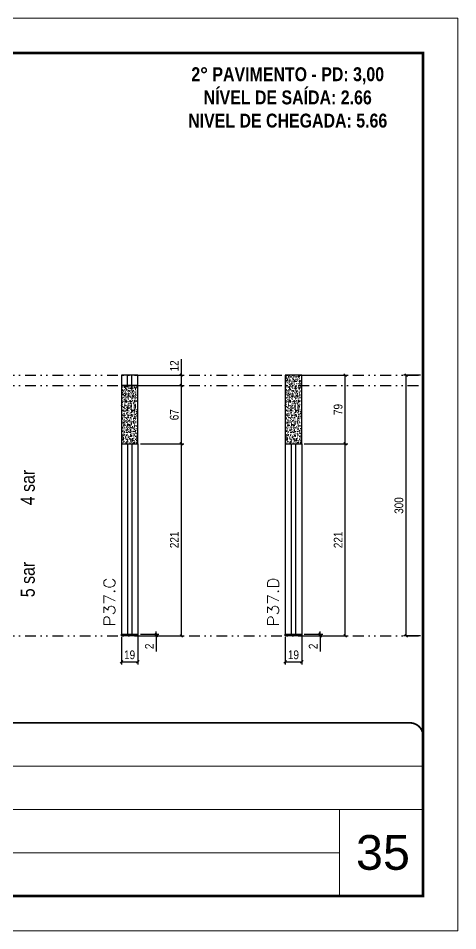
# Model space of a CAD drawing. Extents: x 14400 to 24104, y -21631 to 6985.
# Drawn here: x 18563 to 19068, y -3254 to -2204 of the extents above; entities that cross this region are included whole.
import ezdxf

# ---------------------------------------------------------------- set-up
doc = ezdxf.new("R2010")
doc.units = 0
for name, pattern in [('CONTINUO', [0]), ('DASHED', [0.75, 0.5, -0.25]), ('DIVIDE2', [0.625, 0.25, -0.125, 0, -0.125, 0, -0.125])]:
    doc.linetypes.add(name, pattern=pattern)
for name, color, linetype, lineweight in [('CARIMBO', 255, 'Continuous', 9), ('Folhas', 255, 'Continuous', 9), ('SARRAFO DE PRESSAO', 251, 'DASHED', 9), ('Texto Seção', 7, 'Continuous', 15)]:
    doc.layers.add(name, color=color, linetype=linetype, lineweight=lineweight)
for name, color, linetype in [('COTA', 241, 'Continuous'), ('NOMENCLATURA', 7, 'Continuous'), ('Nível', 160, 'Continuous'), ('Painéis', 200, 'Continuous'), ('SARR_2.2x7', 40, 'Continuous')]:
    doc.layers.add(name, color=color, linetype=linetype)
doc.styles.add('ARIAL', font='arial.ttf')
doc.styles.add('ARIAL_NARROW', font='ARIALN.TTF', dxfattribs={"height": 0.2})
doc.styles.add('COTA TECNICA', font='techl___.ttf', dxfattribs={"height": 10})
doc.styles.add('COTA TECNICA-50', font='techl___.ttf', dxfattribs={"height": 10})
doc.styles.add('REGUA-120', font='ROMANS.shx', dxfattribs={"height": 15})
doc.styles.add('ROMANC', font='techb___.ttf', dxfattribs={"height": 2.5})
doc.dimstyles.new('COTA PAINEL-50', dxfattribs={"dimtxt": 10, "dimasz": 3, "dimexe": 3, "dimexo": 3, "dimgap": 3, "dimtad": 1, "dimdec": 1, "dimzin": 12, "dimdsep": 46, "dimtxsty": 'COTA TECNICA-50', "dimblk1": 'OBLIQUE', "dimblk2": 'OBLIQUE', "dimsah": 1, "dimcen": 0.9, "dimclrd": 4, "dimclre": 4, "dimclrt": 240, "dimadec": 1, "dimazin": 3, "dimtfac": 1, "dimtdec": 1, "dimtmove": 0, "dimatfit": 3, "dimfxl": 1, "dimtolj": 1, "dimtzin": 12, "dimarcsym": 0})
doc.dimstyles.new('PAINEL', dxfattribs={"dimtxt": 10, "dimasz": 3, "dimexe": 3, "dimexo": 3, "dimgap": 3, "dimtad": 1, "dimdec": 1, "dimzin": 12, "dimdsep": 46, "dimtxsty": 'COTA TECNICA', "dimblk1": 'OBLIQUE', "dimblk2": 'OBLIQUE', "dimsah": 1, "dimcen": 0.9, "dimclrd": 4, "dimclre": 4, "dimclrt": 240, "dimadec": 1, "dimazin": 3, "dimtfac": 1, "dimtdec": 1, "dimtmove": 0, "dimatfit": 3, "dimfxl": 1, "dimtolj": 1, "dimtzin": 12, "dimarcsym": 0})

# ---------------------------------------------------------------- blocks, each defined once
blk = doc.blocks.new('9999999999')
at = {"color": 30, "linetype": 'CONTINUO'}
for p, q in [((98564.6, 34379.6), (99584, 34379.6)), ((98564.6, 34329.8), (99488, 34329.8)), ((99584, 34329.8), (99488, 34329.8)), ((99488, 34329.8), (99488, 34230.2)), ((98564.6, 34280), (99488, 34280))]:
    blk.add_line(p, q, dxfattribs=at)
at = {"color": 30, "linetype": 'CONTINUO', "const_width": 2}
blk.add_lwpolyline([(99584, 34230.2), (99584, 34414.4, 0.414214), (99569, 34429.4), (98229, 34429.4, 0.414214), (98214, 34414.4), (98214, 34245.2, 0.414214), (98229, 34230.2), (99584, 34230.2)], format="xyb", dxfattribs=at)
at = {"layer": 'Folhas'}
blk.add_lwpolyline([(98139, 34190.2), (99624, 34190.2), (99624, 35240.2), (98139, 35240.2)], close=True, dxfattribs=at)
at = {"layer": 'Folhas', "color": 30, "const_width": 3}
blk.add_lwpolyline([(98214, 34230.2), (99584, 34230.2), (99584, 35200.2), (98214, 35200.2)], close=True, dxfattribs=at)
blk = doc.blocks.new('_Oblique')
at = {"color": 0, "linetype": 'ByBlock', "lineweight": -2}
blk.add_line((-0.5, -0.5), (0.5, 0.5), dxfattribs=at)
blk = doc.blocks.new('*D1460')
at = {"layer": 'COTA', "color": 4, "lineweight": -2, "transparency": 16777216}
for p, q in [((19025.5, -2614.6), (19006, -2614.6)), ((19009, -2914.6), (19009, -2614.6)), ((19025.5, -2914.6), (19006, -2914.6))]:
    blk.add_line(p, q, dxfattribs=at)
at = {"layer": 'Defpoints', "color": 0, "transparency": 16777216}
for p in [(19009, -2614.6), (19028.5, -2614.6), (19028.5, -2914.6)]:
    blk.add_point(p, dxfattribs=at)
at = {"layer": 'COTA', "color": 4, "lineweight": -2, "transparency": 16777216, "xscale": 3, "yscale": 3, "zscale": 3}
for p, rotation in [((19009, -2614.6), 90), ((19009, -2914.6), 270)]:
    blk.add_blockref('_Oblique', p, dxfattribs=dict(at, rotation=rotation))
at = {"layer": 'COTA', "color": 240, "transparency": 16777216, "insert": (19000.8, -2764.6), "char_height": 10, "attachment_point": 5, "rotation": 90, "style": 'COTA TECNICA'}
blk.add_mtext('\\A1;300', dxfattribs=at)
blk = doc.blocks.new('*D2094')
at = {"layer": 'COTA', "color": 4, "lineweight": -2, "transparency": 16777216}
for p, q in [((18681.4, -2915.6), (18681.4, -2947.5)), ((18700.4, -2915.6), (18700.4, -2947.5)), ((18681.4, -2944.5), (18700.4, -2944.5))]:
    blk.add_line(p, q, dxfattribs=at)
at = {"layer": 'Defpoints', "color": 0, "transparency": 16777216}
for p in [(18681.4, -2912.6), (18700.4, -2912.6), (18700.4, -2944.5)]:
    blk.add_point(p, dxfattribs=at)
at = {"layer": 'COTA', "color": 4, "lineweight": -2, "transparency": 16777216, "xscale": 3, "yscale": 3, "zscale": 3, "rotation": 180}
blk.add_blockref('_Oblique', (18681.4, -2944.5), dxfattribs=at)
at = {"layer": 'COTA', "color": 4, "lineweight": -2, "transparency": 16777216, "xscale": 3, "yscale": 3, "zscale": 3}
blk.add_blockref('_Oblique', (18700.4, -2944.5), dxfattribs=at)
at = {"layer": 'COTA', "color": 240, "transparency": 16777216, "insert": (18690.9, -2936.4), "char_height": 10, "attachment_point": 5, "style": 'COTA TECNICA'}
blk.add_mtext('\\A1;19', dxfattribs=at)
blk = doc.blocks.new('*D2095')
at = {"layer": 'COTA', "color": 4, "lineweight": -2, "transparency": 16777216}
for p, q in [((18703.4, -2912.6), (18724.6, -2912.6)), ((18703.4, -2914.6), (18724.6, -2914.6)), ((18721.6, -2912.6), (18721.6, -2909.6)), ((18721.6, -2912.6), (18721.6, -2914.6)), ((18721.6, -2914.6), (18721.6, -2932.7))]:
    blk.add_line(p, q, dxfattribs=at)
at = {"layer": 'Defpoints', "color": 0, "transparency": 16777216}
for p in [(18700.4, -2912.6), (18700.4, -2914.6), (18721.6, -2912.6)]:
    blk.add_point(p, dxfattribs=at)
at = {"layer": 'COTA', "color": 4, "lineweight": -2, "transparency": 16777216, "xscale": 3, "yscale": 3, "zscale": 3}
for p, rotation in [((18721.6, -2912.6), 270), ((18721.6, -2914.6), 90)]:
    blk.add_blockref('_Oblique', p, dxfattribs=dict(at, rotation=rotation))
at = {"layer": 'COTA', "color": 240, "transparency": 16777216, "insert": (18713.6, -2926.6), "char_height": 10, "attachment_point": 5, "rotation": 90, "style": 'COTA TECNICA-50'}
blk.add_mtext('\\A1;2', dxfattribs=at)
blk = doc.blocks.new('*D2096')
at = {"layer": 'COTA', "color": 4, "lineweight": -2, "transparency": 16777216}
for p, q in [((18703.4, -2693.6), (18753.4, -2693.6)), ((18750.4, -2914.6), (18750.4, -2693.6)), ((18703.4, -2914.6), (18753.4, -2914.6))]:
    blk.add_line(p, q, dxfattribs=at)
at = {"layer": 'Defpoints', "color": 0, "transparency": 16777216}
for p in [(18700.4, -2693.6), (18750.4, -2693.6), (18700.4, -2914.6)]:
    blk.add_point(p, dxfattribs=at)
at = {"layer": 'COTA', "color": 4, "lineweight": -2, "transparency": 16777216, "xscale": 3, "yscale": 3, "zscale": 3}
for p, rotation in [((18750.4, -2693.6), 90), ((18750.4, -2914.6), 270)]:
    blk.add_blockref('_Oblique', p, dxfattribs=dict(at, rotation=rotation))
at = {"layer": 'COTA', "color": 240, "transparency": 16777216, "insert": (18742.3, -2804.1), "char_height": 10, "attachment_point": 5, "rotation": 90, "style": 'COTA TECNICA-50'}
blk.add_mtext('\\A1;221', dxfattribs=at)
blk = doc.blocks.new('*D2097')
at = {"layer": 'COTA', "color": 4, "lineweight": -2, "transparency": 16777216}
for p, q in [((18703.4, -2626.6), (18753.4, -2626.6)), ((18750.4, -2693.6), (18750.4, -2626.6)), ((18703.4, -2693.6), (18753.4, -2693.6))]:
    blk.add_line(p, q, dxfattribs=at)
at = {"layer": 'Defpoints', "color": 0, "transparency": 16777216}
for p in [(18700.4, -2626.6), (18750.4, -2626.6), (18700.4, -2693.6)]:
    blk.add_point(p, dxfattribs=at)
at = {"layer": 'COTA', "color": 4, "lineweight": -2, "transparency": 16777216, "xscale": 3, "yscale": 3, "zscale": 3}
for p, rotation in [((18750.4, -2626.6), 90), ((18750.4, -2693.6), 270)]:
    blk.add_blockref('_Oblique', p, dxfattribs=dict(at, rotation=rotation))
at = {"layer": 'COTA', "color": 240, "transparency": 16777216, "insert": (18742.3, -2660.1), "char_height": 10, "attachment_point": 5, "rotation": 90, "style": 'COTA TECNICA'}
blk.add_mtext('\\A1;67', dxfattribs=at)
blk = doc.blocks.new('*D2098')
at = {"layer": 'COTA', "color": 4, "lineweight": -2, "transparency": 16777216}
for p, q in [((18750.4, -2614.6), (18750.4, -2596.3)), ((18703.4, -2614.6), (18753.4, -2614.6)), ((18750.4, -2626.6), (18750.4, -2614.6)), ((18703.4, -2626.6), (18753.4, -2626.6))]:
    blk.add_line(p, q, dxfattribs=at)
at = {"layer": 'Defpoints', "color": 0, "transparency": 16777216}
for p in [(18700.4, -2614.6), (18750.4, -2614.6), (18700.4, -2626.6)]:
    blk.add_point(p, dxfattribs=at)
at = {"layer": 'COTA', "color": 4, "lineweight": -2, "transparency": 16777216, "xscale": 3, "yscale": 3, "zscale": 3}
for p, rotation in [((18750.4, -2614.6), 90), ((18750.4, -2626.6), 270)]:
    blk.add_blockref('_Oblique', p, dxfattribs=dict(at, rotation=rotation))
at = {"layer": 'COTA', "color": 240, "transparency": 16777216, "insert": (18742.3, -2603.9), "char_height": 10, "attachment_point": 5, "rotation": 90, "style": 'COTA TECNICA'}
blk.add_mtext('\\A1;12', dxfattribs=at)
blk = doc.blocks.new('*D2099')
at = {"layer": 'COTA', "color": 4, "lineweight": -2, "transparency": 16777216}
for p, q in [((18869.9, -2915.6), (18869.9, -2947.5)), ((18888.9, -2915.6), (18888.9, -2947.5)), ((18869.9, -2944.5), (18888.9, -2944.5))]:
    blk.add_line(p, q, dxfattribs=at)
at = {"layer": 'Defpoints', "color": 0, "transparency": 16777216}
for p in [(18869.9, -2912.6), (18888.9, -2912.6), (18888.9, -2944.5)]:
    blk.add_point(p, dxfattribs=at)
at = {"layer": 'COTA', "color": 4, "lineweight": -2, "transparency": 16777216, "xscale": 3, "yscale": 3, "zscale": 3, "rotation": 180}
blk.add_blockref('_Oblique', (18869.9, -2944.5), dxfattribs=at)
at = {"layer": 'COTA', "color": 4, "lineweight": -2, "transparency": 16777216, "xscale": 3, "yscale": 3, "zscale": 3}
blk.add_blockref('_Oblique', (18888.9, -2944.5), dxfattribs=at)
at = {"layer": 'COTA', "color": 240, "transparency": 16777216, "insert": (18879.4, -2936.4), "char_height": 10, "attachment_point": 5, "style": 'COTA TECNICA'}
blk.add_mtext('\\A1;19', dxfattribs=at)
blk = doc.blocks.new('*D2100')
at = {"layer": 'COTA', "color": 4, "lineweight": -2, "transparency": 16777216}
for p, q in [((18891.9, -2912.6), (18913.1, -2912.6)), ((18891.9, -2914.6), (18913.1, -2914.6)), ((18910.1, -2912.6), (18910.1, -2909.6)), ((18910.1, -2912.6), (18910.1, -2914.6)), ((18910.1, -2914.6), (18910.1, -2932.7))]:
    blk.add_line(p, q, dxfattribs=at)
at = {"layer": 'Defpoints', "color": 0, "transparency": 16777216}
for p in [(18888.9, -2912.6), (18888.9, -2914.6), (18910.1, -2912.6)]:
    blk.add_point(p, dxfattribs=at)
at = {"layer": 'COTA', "color": 4, "lineweight": -2, "transparency": 16777216, "xscale": 3, "yscale": 3, "zscale": 3}
for p, rotation in [((18910.1, -2912.6), 270), ((18910.1, -2914.6), 90)]:
    blk.add_blockref('_Oblique', p, dxfattribs=dict(at, rotation=rotation))
at = {"layer": 'COTA', "color": 240, "transparency": 16777216, "insert": (18902.1, -2926.6), "char_height": 10, "attachment_point": 5, "rotation": 90, "style": 'COTA TECNICA-50'}
blk.add_mtext('\\A1;2', dxfattribs=at)
blk = doc.blocks.new('*D2101')
at = {"layer": 'COTA', "color": 4, "lineweight": -2, "transparency": 16777216}
for p, q in [((18891.9, -2693.6), (18941.9, -2693.6)), ((18938.9, -2914.6), (18938.9, -2693.6)), ((18891.9, -2914.6), (18941.9, -2914.6))]:
    blk.add_line(p, q, dxfattribs=at)
at = {"layer": 'Defpoints', "color": 0, "transparency": 16777216}
for p in [(18888.9, -2693.6), (18938.9, -2693.6), (18888.9, -2914.6)]:
    blk.add_point(p, dxfattribs=at)
at = {"layer": 'COTA', "color": 4, "lineweight": -2, "transparency": 16777216, "xscale": 3, "yscale": 3, "zscale": 3}
for p, rotation in [((18938.9, -2693.6), 90), ((18938.9, -2914.6), 270)]:
    blk.add_blockref('_Oblique', p, dxfattribs=dict(at, rotation=rotation))
at = {"layer": 'COTA', "color": 240, "transparency": 16777216, "insert": (18930.8, -2804.1), "char_height": 10, "attachment_point": 5, "rotation": 90, "style": 'COTA TECNICA-50'}
blk.add_mtext('\\A1;221', dxfattribs=at)
blk = doc.blocks.new('*D2102')
at = {"layer": 'COTA', "color": 4, "lineweight": -2, "transparency": 16777216}
for p, q in [((18891.9, -2614.6), (18941.9, -2614.6)), ((18938.9, -2693.6), (18938.9, -2614.6)), ((18891.9, -2693.6), (18941.9, -2693.6))]:
    blk.add_line(p, q, dxfattribs=at)
at = {"layer": 'Defpoints', "color": 0, "transparency": 16777216}
for p in [(18888.9, -2614.6), (18938.9, -2614.6), (18888.9, -2693.6)]:
    blk.add_point(p, dxfattribs=at)
at = {"layer": 'COTA', "color": 4, "lineweight": -2, "transparency": 16777216, "xscale": 3, "yscale": 3, "zscale": 3}
for p, rotation in [((18938.9, -2614.6), 90), ((18938.9, -2693.6), 270)]:
    blk.add_blockref('_Oblique', p, dxfattribs=dict(at, rotation=rotation))
at = {"layer": 'COTA', "color": 240, "transparency": 16777216, "insert": (18930.8, -2654.1), "char_height": 10, "attachment_point": 5, "rotation": 90, "style": 'COTA TECNICA'}
blk.add_mtext('\\A1;79', dxfattribs=at)

msp = doc.modelspace()

# ---------------------------------------------------------------- hatches: boundary and pattern name
at = {"layer": 'COTA'}
h = msp.add_hatch(dxfattribs=at)
h.set_pattern_fill('AR-CONC', color=256, scale=0.03)
h.set_pattern_definition([(50, (126.8207, -6919.4506), (5.4655401, -0.4781726), [0.5715, -6.2865]), (355, (126.821, -6919.4506), (-1.0573026, 5.7317054), [0.4572, -5.0292175]), (100.451445, (127.276, -6919.4905), (4.4082374, 5.2535326), [0.4857003, -5.3427073]), (46.1842, (126.821, -6917.9266), (8.1323712, -1.2612698), [0.85725, -9.42975]), (96.635558, (127.4984, -6918.032), (7.122124, 7.4227837), [0.7285507, -8.0140682]), (351.18415, (126.821, -6917.927), (7.122124, 7.4227837), [0.685799, -7.543792]), (21, (127.5827, -6918.3076), (4.5484317, -3.0679559), [0.5715, -6.2865]), (326, (127.583, -6918.3076), (1.8540609, 5.525639), [0.4572, -5.0292]), (71.451445, (127.962, -6918.5633), (6.4024926, 2.457683), [0.4857003, -5.3426981]), (37.5, (126.8207, -6919.4506), (0.0926581, 2.53665117), [0, -4.96824, 0, -5.1054, 0, -5.04825]), (7.5, (126.8207, -6919.4506), (2.00458988, 3.00541724), [0, -2.91084, 0, -4.85394, 0, -1.92405]), (327.5, (125.1215, -6919.4506), (4.06771786, -0.17186232), [0, -1.905, 0, -5.9436, 0, -7.8867]), (317.5, (124.3595, -6919.4506), (4.44387544, 0.7627947), [0, -2.4765, 0, -3.94716, 0, -5.6007])])
h.paths.add_polyline_path([(18888.87, -2614.59), (18869.87, -2614.59), (18869.87, -2693.59), (18888.87, -2693.59)])
h = msp.add_hatch(dxfattribs=at)
h.set_pattern_fill('AR-CONC', color=256, scale=0.03)
h.set_pattern_definition([(50, (-61.6796, -6919.4506), (5.4655401, -0.4781726), [0.5715, -6.2865]), (355, (-61.6796, -6919.4506), (-1.0573026, 5.7317054), [0.4572, -5.0292175]), (100.451445, (-61.224, -6919.4905), (4.4082374, 5.2535326), [0.4857003, -5.3427073]), (46.1842, (-61.6796, -6917.9266), (8.1323712, -1.2612698), [0.85725, -9.42975]), (96.635558, (-61.002, -6918.032), (7.122124, 7.4227837), [0.7285507, -8.0140682]), (351.18415, (-61.68, -6917.927), (7.122124, 7.4227837), [0.685799, -7.543792]), (21, (-60.9176, -6918.3076), (4.5484317, -3.0679559), [0.5715, -6.2865]), (326, (-60.9176, -6918.3076), (1.8540609, 5.525639), [0.4572, -5.0292]), (71.451445, (-60.5386, -6918.5633), (6.4024926, 2.457683), [0.4857003, -5.3426981]), (37.5, (-61.6796, -6919.4506), (0.0926581, 2.53665117), [0, -4.96824, 0, -5.1054, 0, -5.04825]), (7.5, (-61.6796, -6919.4506), (2.00458988, 3.00541724), [0, -2.91084, 0, -4.85394, 0, -1.92405]), (327.5, (-63.379, -6919.4506), (4.06771786, -0.17186232), [0, -1.905, 0, -5.9436, 0, -7.8867]), (317.5, (-64.141, -6919.4506), (4.44387544, 0.7627947), [0, -2.4765, 0, -3.94716, 0, -5.6007])])
h.paths.add_polyline_path([(18700.37, -2626.59), (18681.37, -2626.59), (18681.37, -2693.59), (18700.37, -2693.59)])

# ---------------------------------------------------------------- linework, layer by layer
for points in [[(18869.87, -2693.59), (18888.87, -2693.59), (18888.87, -2614.59), (18869.87, -2614.59)], [(18681.37, -2693.59), (18700.37, -2693.59), (18700.37, -2626.59), (18681.37, -2626.59)]]:
    msp.add_lwpolyline(points, close=True, dxfattribs=at)
at = {"layer": 'Nível', "color": 4, "linetype": 'DIVIDE2', "ltscale": 50}
for p, q in [((17658.47, -2614.59), (19028.47, -2614.59)), ((17658.47, -2626.59), (19028.47, -2626.59)), ((17658.47, -2914.59), (19028.47, -2914.59)), ((17658.47, -2914.59), (19028.47, -2914.59))]:
    msp.add_line(p, q, dxfattribs=at)
at = {"layer": 'Painéis'}
for p, q in [((18681.37, -2693.59), (18681.37, -2912.59)), ((18681.37, -2693.59), (18700.37, -2693.59)), ((18700.37, -2693.59), (18700.37, -2912.59)), ((18869.87, -2693.59), (18869.87, -2912.59)), ((18869.87, -2693.59), (18888.87, -2693.59)), ((18888.87, -2693.59), (18888.87, -2912.59)), ((18681.37, -2912.59), (18700.37, -2912.59)), ((18681.37, -2914.59), (18681.37, -2912.59)), ((18700.37, -2914.59), (18681.37, -2914.59)), ((18700.37, -2912.59), (18700.37, -2914.59)), ((18869.87, -2912.59), (18888.87, -2912.59)), ((18869.87, -2914.59), (18869.87, -2912.59)), ((18888.87, -2914.59), (18869.87, -2914.59)), ((18888.87, -2912.59), (18888.87, -2914.59))]:
    msp.add_line(p, q, dxfattribs=at)
msp.add_lwpolyline([(18681.37, -2626.59), (18700.37, -2626.59), (18700.37, -2614.59), (18681.37, -2614.59)], close=True, dxfattribs=at)
at = {"layer": 'SARR_2.2x7'}
for p, q in [((18688.37, -2626.59), (18688.37, -2614.59)), ((18693.37, -2626.59), (18693.37, -2614.59)), ((18688.37, -2693.59), (18688.37, -2912.59)), ((18693.37, -2693.59), (18693.37, -2912.59)), ((18876.87, -2693.59), (18876.87, -2912.59)), ((18881.87, -2693.59), (18881.87, -2912.59))]:
    msp.add_line(p, q, dxfattribs=at)

# ---------------------------------------------------------------- block references
at = {"layer": 'SARRAFO DE PRESSAO', "color": 6, "linetype": 'ByBlock'}
msp.add_blockref('9999999999', (-80555.51, -37444.08), dxfattribs=at)

# ---------------------------------------------------------------- texts
at = {"layer": 'CARIMBO', "style": 'ARIAL'}
msp.add_text('35', height=40, dxfattribs=at).set_placement((18951.33, -3183.73))
at = {"layer": 'NOMENCLATURA', "style": 'ARIAL_NARROW'}
for s, p in [('4 sar', (18581.66, -2764.23)), ('5 sar', (18581.66, -2870.07))]:
    msp.add_text(s, height=16, rotation=90, dxfattribs=at).set_placement(p)
at = {"layer": 'NOMENCLATURA', "color": 2, "insert": (18872.79, -2260.29), "char_height": 16, "attachment_point": 2, "style": 'ROMANC'}
msp.add_mtext_dynamic_manual_height_columns('2° PAVIMENTO - PD: 3,00\\PNÍVEL DE SAÍDA: 2.66\\PNIVEL DE CHEGADA: 5.66', width=432.3511, gutter_width=1, heights=[0], dxfattribs=at)
at = {"layer": 'Texto Seção', "style": 'REGUA-120', "width": 1.1}
for s, p in [('P37.C', (18674.12, -2903.83)), ('P37.D', (18862.62, -2903.83))]:
    msp.add_text(s, height=13, rotation=90, dxfattribs=at).set_placement(p)

# ---------------------------------------------------------------- dimensions: what is measured, and where the dimension line sits
at = {"layer": 'COTA'}
for base, p1, p2, dimstyle, picture, middle in [((18750.36, -2614.59), (18700.37, -2626.59), (18700.37, -2614.59), 'PAINEL', '*D2098', (18742.3, -2603.93)), ((18938.86, -2614.59), (18888.87, -2693.59), (18888.87, -2614.59), 'PAINEL', '*D2102', (18930.76, -2654.09)), ((19009.01, -2614.59), (19028.47, -2914.59), (19028.47, -2614.59), 'PAINEL', '*D1460', (19000.79, -2764.59)), ((18750.36, -2626.59), (18700.37, -2693.59), (18700.37, -2626.59), 'PAINEL', '*D2097', (18742.26, -2660.09)), ((18750.36, -2693.59), (18700.37, -2914.59), (18700.37, -2693.59), 'COTA PAINEL-50', '*D2096', (18742.3, -2804.09)), ((18938.86, -2693.59), (18888.87, -2914.59), (18888.87, -2693.59), 'COTA PAINEL-50', '*D2101', (18930.81, -2804.09))]:
    dim = msp.add_linear_dim(base=base, p1=p1, p2=p2, angle=90, dimstyle=dimstyle, dxfattribs=at)
    dim.commit()
    dim.dimension.update_dxf_attribs({"geometry": picture, "text_midpoint": middle})
for base, p1, p2, picture, middle in [((18700.37, -2944.48), (18681.37, -2912.59), (18700.37, -2912.59), '*D2094', (18690.87, -2936.4)), ((18888.87, -2944.48), (18869.87, -2912.59), (18888.87, -2912.59), '*D2099', (18879.37, -2936.4))]:
    dim = msp.add_linear_dim(base=base, p1=p1, p2=p2, dimstyle='PAINEL', override={"dimarcsym": 2}, dxfattribs=at)
    dim.commit()
    dim.dimension.update_dxf_attribs({"geometry": picture, "text_midpoint": middle})
for base, p1, p2, picture, middle in [((18721.57, -2912.59), (18700.37, -2914.59), (18700.37, -2912.59), '*D2095', (18721.57, -2926.65)), ((18910.07, -2912.59), (18888.87, -2914.59), (18888.87, -2912.59), '*D2100', (18910.07, -2926.65))]:
    dim = msp.add_linear_dim(base=base, p1=p1, p2=p2, angle=90, dimstyle='COTA PAINEL-50', dxfattribs=at)
    dim.commit()
    dim.dimension.update_dxf_attribs({"geometry": picture, "text_midpoint": middle, "dimtype": 160})

doc.saveas('drawing.dxf')
